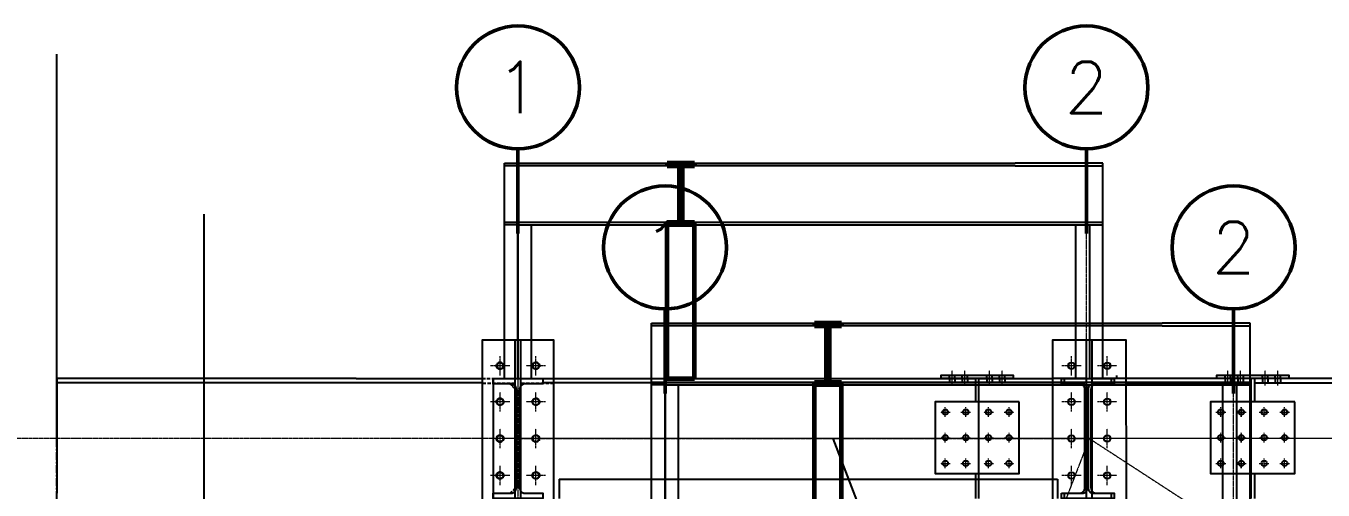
# Model space of a CAD drawing. Header units: millimetres. Extents: x 13669 to 217197, y -88248 to 24578.
# Drawn here: x 61914 to 66977, y -57207 to -55395 of the extents above; entities that cross this region are included whole.
import ezdxf
from ezdxf.enums import TextEntityAlignment as Align

# ---------------------------------------------------------------- set-up
doc = ezdxf.new("R2010")
doc.units = ezdxf.units.MM
for name, pattern in [('CENTER', [50.8, 31.75, -6.35, 6.35, -6.35]), ('CENTER2', [1.125, 0.75, -0.125, 0.125, -0.125]), ('DASHED', [19.05, 12.7, -6.35]), ('DASHED2', [0.375, 0.25, -0.125])]:
    doc.linetypes.add(name, pattern=pattern)
for name, color, linetype in [('CHAPA PISO', 3, 'Continuous'), ('Tx-DDIM', 1, 'Continuous'), ('Tx-EJES', 1, 'CENTER'), ('Tx_M_EQUIPOS', 4, 'Continuous'), ('Tx_M_EXISTENTES', 8, 'Continuous'), ('Tx_M_OCULTOS', 2, 'DASHED2'), ('Tx_M_OCULTOS FINO', 1, 'DASHED2'), ('Tx_OCULTOS', 2, 'DASHED'), ('Tx_TEXTOS 2.5', 3, 'Continuous')]:
    doc.layers.add(name, color=color, linetype=linetype)
for name, color, linetype, lineweight in [('ITEM', 1, 'Continuous', 50), ('TITULOS', 6, 'Continuous', 60), ('Tx_EJES', 1, 'CENTER2', 5), ('Tx_M_CONTORNO FINO', 1, 'Continuous', 5)]:
    doc.layers.add(name, color=color, linetype=linetype, lineweight=lineweight)
doc.styles.add('ROMANS', font='romans.shx', dxfattribs={"width": 0.9})
doc.styles.add('Tx_texto', font='romans.shx')

# ---------------------------------------------------------------- blocks, each defined once
blk = doc.blocks.new('*U8')
at = {"color": 0}
blk.add_line((0, 3), (0, 7.123), dxfattribs=at)
blk.add_circle((0, 0), 3, dxfattribs=at)
at = {"color": 3, "style": 'ROMANS'}
blk.add_attdef('Nº', text='', height=2.5, dxfattribs=at).set_placement((0, 0), align=Align.MIDDLE_CENTER)
blk = doc.blocks.new('A$Cb393e613')
blk.add_line((4410.8, 30617.7), (4410.8, 32117.7))
at = {"layer": 'CHAPA PISO'}
for p, q in [((6157.3, 31692.2), (8150.5, 31692.2)), ((6157.3, 31452.2), (6157.3, 31692.2)), ((8493.3, 31692.2), (8150.5, 31692.2)), ((8493.3, 31452.2), (8493.3, 31692.2)), ((8150.5, 31682.2), (6157.3, 31682.2)), ((8150.5, 31682.2), (8493.3, 31682.2)), ((6157.3, 31462.2), (8150.5, 31462.2)), ((6210, 31452.2), (6157.3, 31452.2)), ((6157.3, 30852.2), (6157.3, 31452.2)), ((6210, 30852.2), (6210, 31452.2)), ((6210, 31452.2), (8150.5, 31452.2)), ((6210.3, 31452.2), (6210.3, 30852.2)), ((6263.3, 30852.2), (6263.3, 31452.2)), ((6898.9, 31452.2), (6792.9, 31452.2)), ((8150.5, 31462.2), (8493.3, 31462.2)), ((8150.5, 31452.2), (8493.3, 31452.2)), ((8387.3, 30852.2), (8387.3, 31452.2)), ((8440.3, 31452.2), (8440.3, 30852.2)), ((8493.3, 30852.2), (8493.3, 31452.2))]:
    blk.add_line(p, q, dxfattribs=at)
at = {"layer": 'TITULOS'}
for p, q in [((6898.9, 31692.2), (6792.9, 31692.2)), ((6792.9, 31692.2), (6792.9, 31682.2)), ((6898.9, 31692.2), (6898.9, 31682.2)), ((6792.9, 31682.2), (6898.9, 31682.2)), ((6840.9, 31462.2), (6840.9, 31682.2)), ((6840.9, 31682.2), (6850.9, 31682.2)), ((6850.9, 31682.2), (6850.9, 31462.2)), ((6792.9, 31462.2), (6898.9, 31462.2)), ((6792.9, 31452.2), (6792.9, 31462.2)), ((6792.9, 30852.2), (6792.9, 31452.2)), ((6898.9, 31452.2), (6792.9, 31452.2)), ((6845.9, 31462.2), (6840.9, 31462.2)), ((6898.9, 31452.2), (6898.9, 31462.2)), ((6898.9, 30852.2), (6898.9, 31452.2))]:
    blk.add_line(p, q, dxfattribs=at)
at = {"layer": 'Tx-EJES'}
blk.add_line((4410.8, 16207.3), (4410.8, 32117.4), dxfattribs=at)
at = {"layer": 'Tx_EJES'}
blk.add_line((6210.3, 31513.5), (6210.3, 22237), dxfattribs=at)
at = {"layer": 'Tx_EJES', "extrusion": (6.12323e-17, 1, -1.83697e-16)}
blk.add_line((8429, 22161.6), (8429, 31418.5), dxfattribs=at)
at = {"layer": 'ITEM', "color": 1}
ref = blk.add_blockref('*U8', (6210.3, 31988.3), dxfattribs=dict(at, xscale=-80, yscale=80, zscale=80, rotation=180))
ref.add_attrib('Nº', '1', dxfattribs={"layer": '0', "color": 3, "height": 200, "style": 'ROMANS'}).set_placement((6210.3, 31988.3), align=Align.MIDDLE_CENTER)
ref = blk.add_blockref('*U8', (8429, 31988.3), dxfattribs=dict(at, xscale=-80, yscale=80, zscale=80, rotation=180))
ref.add_attrib('Nº', '2', dxfattribs={"layer": '0', "color": 3, "height": 200, "style": 'ROMANS'}).set_placement((8429, 31988.3), align=Align.MIDDLE_CENTER)
at = {"layer": 'Tx_TEXTOS 2.5', "style": 'Tx_texto', "width": 0.7}
for p in [(6234.9, 20825.2), (6375.1, 20825.2)]:
    blk.add_attdef('1:50', p, '', height=125, dxfattribs=at)
blk = doc.blocks.new('*U247')
at = {"color": 0}
blk.add_line((0, 3), (0, 7.123), dxfattribs=at)
blk.add_circle((0, 0), 3, dxfattribs=at)
at = {"color": 3, "style": 'ROMANS'}
blk.add_attdef('Nº', text='', height=2.5, dxfattribs=at).set_placement((0, 0), align=Align.MIDDLE_CENTER)
blk = doc.blocks.new('*U248')
at = {"color": 0}
blk.add_line((0, 3), (0, 7.123), dxfattribs=at)
blk.add_circle((0, 0), 3, dxfattribs=at)
at = {"color": 3, "style": 'ROMANS'}
blk.add_attdef('Nº', text='', height=2.5, dxfattribs=at).set_placement((0, 0), align=Align.MIDDLE_CENTER)

msp = doc.modelspace()

# ---------------------------------------------------------------- linework, layer by layer
at = {"layer": 'CHAPA PISO'}
for p, q in [((63781.4744281, -55930.8560054), (65774.5966871, -55930.8560054)), ((66117.4744279, -55930.8560054), (65774.5966871, -55930.8560054)), ((65774.5966871, -55940.8560054), (63781.4744281, -55940.8560054)), ((65774.5966871, -55940.8560054), (66117.4744279, -55940.8560054))]:
    msp.add_line(p, q, dxfattribs=at)
at = {"layer": 'TITULOS'}
for p, q in [((64523.0025061, -55930.8560054), (64417.0025061, -55930.8560054)), ((64417.0025061, -55930.8560054), (64417.0025061, -55940.8560054)), ((64523.0025061, -55930.8560054), (64523.0025061, -55940.8560054)), ((64417.0025061, -55940.8560054), (64523.0025061, -55940.8560054)), ((64465.0025061, -55940.8560054), (64475.0025061, -55940.8560054))]:
    msp.add_line(p, q, dxfattribs=at)

# ---------------------------------------------------------------- block references
msp.add_blockref('A$Cb393e613', (58198.3266401, -88247.7902922))

# ---------------------------------------------------------------- next in the draw order: linework, layer by layer
msp.add_line((62034.974428, -57005.3560054), (62034.974428, -55505.3560054))
at = {"layer": 'CHAPA PISO'}
for p, q in [((63781.4744281, -56170.8560054), (63781.4744281, -55930.8560054)), ((66117.4744279, -56170.8560054), (66117.4744279, -55930.8560054)), ((63781.4744281, -56160.8560054), (65774.5966871, -56160.8560054)), ((63834.1389849, -56170.8560054), (63781.4744281, -56170.8560054)), ((63781.4744281, -56770.8560055), (63781.4744281, -56170.8560054)), ((63834.1389849, -56770.8560054), (63834.1389849, -56170.8560054)), ((63834.1389849, -56170.8560054), (65774.5966871, -56170.8560054)), ((63834.4744281, -56170.8560054), (63834.4744281, -56770.8560055)), ((63887.4744281, -56770.8560055), (63887.4744281, -56170.8560054)), ((64523.0025061, -56170.8560054), (64417.0025061, -56170.8560054)), ((65774.5966871, -56160.8560054), (66117.4744279, -56160.8560054)), ((65774.5966871, -56170.8560054), (66117.4744279, -56170.8560054)), ((66011.4744279, -56770.8560055), (66011.4744279, -56170.8560054)), ((66064.4744279, -56170.8560054), (66064.4744279, -56770.8560055)), ((66117.4744279, -56770.8560055), (66117.4744279, -56170.8560054)), ((64470.0025061, -56770.8560056), (64417.0025061, -56770.8560056)), ((66170.4744279, -56758.8560055), (66170.4744279, -56770.8560056))]:
    msp.add_line(p, q, dxfattribs=at)
at = {"layer": 'TITULOS'}
for p, q in [((64465.0025061, -56160.8560054), (64465.0025061, -55940.8560054)), ((64475.0025061, -55940.8560054), (64475.0025061, -56160.8560054)), ((64417.0025061, -56160.8560054), (64523.0025061, -56160.8560054)), ((64417.0025061, -56170.8560054), (64417.0025061, -56160.8560054)), ((64417.0025061, -56770.8560056), (64417.0025061, -56170.8560054)), ((64523.0025061, -56170.8560054), (64417.0025061, -56170.8560054)), ((64470.0025061, -56160.8560054), (64465.0025061, -56160.8560054)), ((64523.0025061, -56170.8560054), (64523.0025061, -56160.8560054)), ((64523.0025061, -56770.8560056), (64523.0025061, -56170.8560054)), ((64417.0025061, -56770.8560056), (64523.0025061, -56770.8560056))]:
    msp.add_line(p, q, dxfattribs=at)
at = {"layer": 'Tx-DDIM'}
msp.add_line((66064.4744279, -59593.5360058), (65064.4744279, -57005.3560055), dxfattribs=at)
at = {"layer": 'Tx-EJES'}
msp.add_line((62034.974428, -71415.7573875), (62034.974428, -55505.6791276), dxfattribs=at)
at = {"layer": 'Tx_EJES'}
for p, q in [((63834.4744281, -56109.556508), (63834.4744281, -65386.1360055)), ((63764.4744281, -56758.8060056), (63764.4744281, -56683.4060056)), ((63904.4744281, -56758.8060056), (63904.4744281, -56683.4060056)), ((65994.4744279, -56758.8060056), (65994.4744279, -56683.4060056)), ((66134.4744279, -56758.8060056), (66134.4744279, -56683.4060056)), ((63802.1744281, -56721.1060056), (63726.7744281, -56721.1060056)), ((63942.1744281, -56721.1060056), (63866.7744281, -56721.1060056)), ((65529.0494279, -56796.731005), (65529.0494279, -56740.181005)), ((65579.0494279, -56796.731005), (65579.0494279, -56740.181005)), ((65674.2994279, -56796.731005), (65674.2994279, -56740.181005)), ((65724.2994279, -56796.731005), (65724.2994279, -56740.181005)), ((66032.1744279, -56721.1060056), (65956.7744279, -56721.1060056)), ((66172.1744279, -56721.1060056), (66096.7744279, -56721.1060056)), ((66604.9848712, -56796.731005), (66604.9848712, -56740.181005)), ((66654.9848712, -56796.731005), (66654.9848712, -56740.181005)), ((66750.2348712, -56796.731005), (66750.2348712, -56740.181005)), ((66800.2348712, -56796.731005), (66800.2348712, -56740.181005)), ((65529.0494279, -56798.3560054), (65529.0494279, -56760.6560054)), ((65579.0494279, -56798.3560047), (65579.0494279, -56760.6560047)), ((65674.2994279, -56798.3560054), (65674.2994279, -56760.6560054)), ((65724.2994279, -56798.3560053), (65724.2994279, -56760.6560053)), ((66605.0996623, -56798.3560053), (66605.0996623, -56760.6560053)), ((66654.8700799, -56798.3560051), (66654.8700799, -56760.6560051)), ((66750.1200798, -56798.3560051), (66750.1200798, -56760.6560051)), ((66800.1200798, -56798.356005), (66800.1200798, -56760.656005)), ((63764.4744281, -56899.4060056), (63764.4744281, -56824.0060056)), ((63904.4744281, -56899.4060056), (63904.4744281, -56824.0060056)), ((65994.4744279, -56899.4060056), (65994.4744279, -56824.0060056)), ((66134.4744279, -56899.4060056), (66134.4744279, -56824.0060056)), ((63802.1744281, -56861.7060056), (63726.7744281, -56861.7060056)), ((63942.1744281, -56861.7060056), (63866.7744281, -56861.7060056)), ((65502.2244307, -56921.206005), (65502.2244307, -56883.506005)), ((65502.2244307, -56921.2060056), (65502.2244307, -56883.5060056)), ((65582.2244307, -56921.206005), (65582.2244307, -56883.506005)), ((65582.2244307, -56921.2060056), (65582.2244307, -56883.5060056)), ((65671.1244307, -56921.206005), (65671.1244307, -56883.506005)), ((65671.1244307, -56921.2060056), (65671.1244307, -56883.5060056)), ((65751.1244307, -56921.206005), (65751.1244307, -56883.506005)), ((65751.1244307, -56921.2060056), (65751.1244307, -56883.5060056)), ((66032.1744279, -56861.7060056), (65956.7744279, -56861.7060056)), ((66172.1744279, -56861.7060056), (66096.7744279, -56861.7060056)), ((66577.4889846, -56921.2060056), (66577.4889846, -56883.5060056)), ((66577.8244279, -56921.206005), (66577.8244279, -56883.506005)), ((66657.4889846, -56921.2060056), (66657.4889846, -56883.5060056)), ((66657.8244279, -56921.206005), (66657.8244279, -56883.506005)), ((66746.7244278, -56921.2060053), (66746.7244278, -56883.5060053)), ((66746.7244279, -56921.206005), (66746.7244279, -56883.506005)), ((66826.7244278, -56921.2060053), (66826.7244278, -56883.5060053)), ((66826.7244279, -56921.206005), (66826.7244279, -56883.506005)), ((65483.3744307, -56902.356005), (65521.0744307, -56902.356005)), ((65483.3744307, -56902.3560056), (65521.0744307, -56902.3560056)), ((65563.3744307, -56902.356005), (65601.0744307, -56902.356005)), ((65563.3744307, -56902.3560056), (65601.0744307, -56902.3560056)), ((65652.2744307, -56902.356005), (65689.9744307, -56902.356005)), ((65652.2744307, -56902.3560056), (65689.9744307, -56902.3560056)), ((65732.2744307, -56902.356005), (65769.9744307, -56902.356005)), ((65732.2744307, -56902.3560056), (65769.9744307, -56902.3560056)), ((66558.6389846, -56902.3560056), (66596.3389846, -56902.3560056)), ((66558.9744279, -56902.356005), (66596.6744279, -56902.356005)), ((66638.6389846, -56902.3560056), (66676.3389846, -56902.3560056)), ((66638.9744279, -56902.356005), (66676.6744279, -56902.356005)), ((66727.8744278, -56902.3560053), (66765.5744278, -56902.3560053)), ((66727.8744279, -56902.356005), (66765.5744279, -56902.356005)), ((66807.8744278, -56902.3560053), (66845.5744278, -56902.3560053)), ((66807.8744279, -56902.356005), (66845.5744279, -56902.356005)), ((63764.4744281, -57043.3060056), (63764.4744281, -56967.9060056)), ((63904.4744281, -57043.3060056), (63904.4744281, -56967.9060056)), ((65483.3744307, -57002.356005), (65521.0744307, -57002.356005)), ((65483.3744307, -57002.3560056), (65521.0744307, -57002.3560056)), ((65502.2244307, -57021.206005), (65502.2244307, -56983.506005)), ((65502.2244307, -57021.2060056), (65502.2244307, -56983.5060056)), ((65563.3744307, -57002.356005), (65601.0744307, -57002.356005)), ((65563.3744307, -57002.3560056), (65601.0744307, -57002.3560056)), ((65582.2244307, -57021.206005), (65582.2244307, -56983.506005)), ((65582.2244307, -57021.2060056), (65582.2244307, -56983.5060056)), ((65652.2744307, -57002.356005), (65689.9744307, -57002.356005)), ((65652.2744307, -57002.3560056), (65689.9744307, -57002.3560056)), ((65671.1244307, -57021.206005), (65671.1244307, -56983.506005)), ((65671.1244307, -57021.2060056), (65671.1244307, -56983.5060056)), ((65732.2744307, -57002.356005), (65769.9744307, -57002.356005)), ((65732.2744307, -57002.3560056), (65769.9744307, -57002.3560056)), ((65751.1244307, -57021.206005), (65751.1244307, -56983.506005)), ((65751.1244307, -57021.2060056), (65751.1244307, -56983.5060056)), ((65994.4744279, -57043.3060056), (65994.4744279, -56967.9060056)), ((66134.4744279, -57043.3060056), (66134.4744279, -56967.9060056)), ((66558.6389846, -57002.3560056), (66596.3389846, -57002.3560056)), ((66558.9744279, -57002.356005), (66596.6744279, -57002.356005)), ((66577.4889846, -57021.2060056), (66577.4889846, -56983.5060056)), ((66577.8244279, -57021.206005), (66577.8244279, -56983.506005)), ((66638.6389846, -57002.3560056), (66676.3389846, -57002.3560056)), ((66638.9744279, -57002.356005), (66676.6744279, -57002.356005)), ((66657.4889846, -57021.2060056), (66657.4889846, -56983.5060056)), ((66657.8244279, -57021.206005), (66657.8244279, -56983.506005)), ((66727.8744278, -57002.3560053), (66765.5744278, -57002.3560053)), ((66727.8744279, -57002.356005), (66765.5744279, -57002.356005)), ((66746.7244278, -57021.2060053), (66746.7244278, -56983.5060053)), ((66746.7244279, -57021.206005), (66746.7244279, -56983.506005)), ((66807.8744278, -57002.3560053), (66845.5744278, -57002.3560053)), ((66807.8744279, -57002.356005), (66845.5744279, -57002.356005)), ((66826.7244278, -57021.2060053), (66826.7244278, -56983.5060053)), ((66826.7244279, -57021.206005), (66826.7244279, -56983.506005)), ((68684.4744281, -57005.3560054), (57624.1389852, -57005.3560054)), ((63802.1744281, -57005.6060056), (63726.7744281, -57005.6060056)), ((74894.809871, -57005.3560055), (63834.4744281, -57005.3560055)), ((63834.4744281, -57005.3560055), (66053.1744279, -57005.3560055)), ((63942.1744281, -57005.6060056), (63866.7744281, -57005.6060056)), ((66064.4744279, -57005.3560055), (65564.4744279, -58299.4460056)), ((66032.1744279, -57005.6060056), (65956.7744279, -57005.6060056)), ((66064.4744279, -57005.3560055), (70044.8098709, -59593.5360058)), ((66172.1744279, -57005.6060056), (66096.7744279, -57005.6060056)), ((65483.3744307, -57102.356005), (65521.0744307, -57102.356005)), ((65483.3744307, -57102.3560056), (65521.0744307, -57102.3560056)), ((65502.2244307, -57121.206005), (65502.2244307, -57083.506005)), ((65502.2244307, -57121.2060056), (65502.2244307, -57083.5060056)), ((65563.3744307, -57102.356005), (65601.0744307, -57102.356005)), ((65563.3744307, -57102.3560056), (65601.0744307, -57102.3560056)), ((65582.2244307, -57121.206005), (65582.2244307, -57083.506005)), ((65582.2244307, -57121.2060056), (65582.2244307, -57083.5060056)), ((65652.2744307, -57102.356005), (65689.9744307, -57102.356005)), ((65652.2744307, -57102.3560056), (65689.9744307, -57102.3560056)), ((65671.1244307, -57121.206005), (65671.1244307, -57083.506005)), ((65671.1244307, -57121.2060056), (65671.1244307, -57083.5060056)), ((65732.2744307, -57102.356005), (65769.9744307, -57102.356005)), ((65732.2744307, -57102.3560056), (65769.9744307, -57102.3560056)), ((65751.1244307, -57121.206005), (65751.1244307, -57083.506005)), ((65751.1244307, -57121.2060056), (65751.1244307, -57083.5060056)), ((66558.6389846, -57102.3560056), (66596.3389846, -57102.3560056)), ((66558.9744279, -57102.356005), (66596.6744279, -57102.356005)), ((66577.4889846, -57121.2060056), (66577.4889846, -57083.5060056)), ((66577.8244279, -57121.206005), (66577.8244279, -57083.506005)), ((66638.6389846, -57102.3560056), (66676.3389846, -57102.3560056)), ((66638.9744279, -57102.356005), (66676.6744279, -57102.356005)), ((66657.4889846, -57121.2060056), (66657.4889846, -57083.5060056)), ((66657.8244279, -57121.206005), (66657.8244279, -57083.506005)), ((66727.8744278, -57102.3560053), (66765.5744278, -57102.3560053)), ((66727.8744279, -57102.356005), (66765.5744279, -57102.356005)), ((66746.7244278, -57121.2060053), (66746.7244278, -57083.5060053)), ((66746.7244279, -57121.206005), (66746.7244279, -57083.506005)), ((66807.8744278, -57102.3560053), (66845.5744278, -57102.3560053)), ((66807.8744279, -57102.356005), (66845.5744279, -57102.356005)), ((66826.7244278, -57121.2060053), (66826.7244278, -57083.5060053)), ((66826.7244279, -57121.206005), (66826.7244279, -57083.506005)), ((63802.1744281, -57149.5060056), (63726.7744281, -57149.5060056)), ((63764.4744281, -57187.2060056), (63764.4744281, -57111.8060056)), ((63942.1744281, -57149.5060056), (63866.7744281, -57149.5060056)), ((63904.4744281, -57187.2060056), (63904.4744281, -57111.8060056)), ((66032.1744279, -57149.5060056), (65956.7744279, -57149.5060056)), ((65994.4744279, -57187.2060056), (65994.4744279, -57111.8060056)), ((66172.1744279, -57149.5060056), (66096.7744279, -57149.5060056)), ((66134.4744279, -57187.2060056), (66134.4744279, -57111.8060056))]:
    msp.add_line(p, q, dxfattribs=at)
at = {"layer": 'Tx_EJES', "extrusion": (6.12323e-17, 1, -1.83697e-16)}
msp.add_line((66053.1744279, -65461.5360055), (66053.1744279, -56204.5761742), dxfattribs=at)
at = {"layer": 'Tx_M_CONTORNO FINO'}
for centre in [(65994.4744279, -56721.1060056), (66134.4744279, -56721.1060056), (65994.4744279, -56861.7060056), (66134.4744279, -56861.7060056), (65994.4744279, -57005.6060056), (66134.4744279, -57005.6060056), (65994.4744279, -57149.5060056), (66134.4744279, -57149.5060056)]:
    msp.add_circle(centre, 14, dxfattribs=at)
at = {"layer": 'Tx_M_EQUIPOS'}
for p, q in [((63203.1744281, -56770.8560056), (62034.974428, -56770.8560056)), ((62034.974428, -56770.8560056), (62034.974428, -57219.2560054)), ((63203.1744281, -56788.1560056), (62034.974428, -56788.1560056)), ((63203.1744281, -56770.8560056), (63690.9744281, -56770.8560056)), ((63690.9744281, -56788.1560056), (63203.1744281, -56788.1560056)), ((63737.4744281, -56770.8560055), (63737.4744281, -57239.8560055)), ((63803.4744281, -56791.4560055, -248.168496), (63737.7744281, -56791.4560055, -248.168496)), ((63931.4744281, -56770.8560056), (65620.1744278, -56770.8560056)), ((65619.7744279, -56788.1560056), (63931.4744281, -56788.1560056)), ((65620.1744278, -56770.8560056), (65620.1744278, -56862.3560056)), ((65633.1744279, -56862.3560056), (65633.1744279, -56770.8560056)), ((65633.1744279, -56770.8560056), (65920.9744279, -56770.8560056)), ((65920.9744279, -56788.1560056), (65633.1744279, -56788.1560056)), ((66695.7744278, -56770.8560056), (66207.9744279, -56770.8560056)), ((66207.9744279, -56788.1560056), (66695.7744278, -56788.1560056)), ((66695.7744278, -57142.3560056), (66695.7744278, -56770.8560056)), ((69400.509871, -56770.8560053), (66709.109871, -56770.8560053)), ((66709.109871, -56770.8560053), (66709.109871, -56862.3560053)), ((66709.5098709, -56788.1560053), (69400.509871, -56788.1560053)), ((63828.4744281, -57194.2560055, -248.168496), (63828.4744281, -56816.4560055, -248.168496)), ((65633.1744279, -57239.8560047), (65633.1744279, -56862.3560056)), ((65620.1744278, -57142.3560056), (65620.1744278, -57239.8560047)), ((66695.7744278, -57239.8560055), (66695.7744278, -57142.3560056)), ((66709.109871, -57142.3560053), (66709.109871, -57239.8560055)), ((63995.7823862, -57163.8560055), (65940.5128167, -57163.8560055)), ((63995.7823862, -57163.8560055), (63995.7823862, -57239.8560055)), ((65940.5128167, -57163.8560055), (65940.5128167, -57239.8560055))]:
    msp.add_line(p, q, dxfattribs=at)
msp.add_lwpolyline([(63974.4744281, -65386.1360055), (63974.4744281, -57287.5641806), (63974.4744281, -56620.8560056), (63694.4744281, -56620.8560056), (63694.4744281, -57271.6641806), (63694.4744281, -65386.1360055)], dxfattribs=at)
for points in [[(66209.3098708, -65386.1360055), (66209.3098708, -57287.5641806), (66207.9744279, -56620.8560056), (65920.9744279, -56620.8560056), (65920.3098708, -57271.6641806), (65920.3098708, -65386.1360055)], [(65766.6744279, -56770.856005), (65486.6744279, -56770.856005), (65486.6744279, -56758.156005), (65766.6744279, -56758.156005)], [(66842.6098712, -56770.856005), (66562.6098712, -56770.856005), (66562.6098711, -56758.156005), (66842.6098711, -56758.156005)], [(65791.1244307, -56862.356005), (65462.2244307, -56862.356005), (65462.2244307, -57142.356005), (65791.1244307, -57142.356005)], [(66866.7244279, -56862.356005), (66537.8244279, -56862.356005), (66537.8244279, -57142.356005), (66866.7244279, -57142.356005)]]:
    msp.add_lwpolyline(points, close=True, dxfattribs=at)
for points in [[(63737.4744281, -57219.2560055), (63805.9744281, -57219.2560055, 0.4142135624), (63828.1744281, -57197.0560055), (63828.1744281, -56813.6560055, 0.4142135624), (63805.9744281, -56791.4560055), (63737.4744281, -56791.4560055), (63737.4744281, -56770.8560055), (63931.4744281, -56770.8560055), (63931.4744281, -56791.4560055), (63862.9744281, -56791.4560055, 0.4142135624), (63840.7744281, -56813.6560055), (63840.7744281, -57197.0560055, 0.4142135624), (63862.9744281, -57219.2560055), (63931.4744281, -57219.2560055), (63931.4744281, -57239.8560055), (63737.4744281, -57239.8560055)], [(65956.1744279, -57219.2560055), (66024.6744279, -57219.2560055, 0.4142135624), (66046.8744279, -57197.0560055), (66046.8744279, -56813.6560055, 0.4142135624), (66024.6744279, -56791.4560055), (65956.1744279, -56791.4560055), (65956.1744279, -56770.8560055), (66150.1744279, -56770.8560055), (66150.1744279, -56791.4560055), (66081.6744279, -56791.4560055, 0.4142135624), (66059.4744279, -56813.6560055), (66059.4744279, -57197.0560055, 0.4142135624), (66081.6744279, -57219.2560055), (66150.1744279, -57219.2560055), (66150.1744279, -57239.8560055), (65956.1744279, -57239.8560055)], [(65967.4744279, -57219.2560055), (66035.9744279, -57219.2560055, 0.4142135624), (66058.1744279, -57197.0560055), (66058.1744279, -56813.6560055, 0.4142135624), (66035.9744279, -56791.4560055), (65967.4744279, -56791.4560055), (65967.4744279, -56770.8560055), (66161.4744279, -56770.8560055), (66161.4744279, -56791.4560055), (66092.9744279, -56791.4560055, 0.4142135624), (66070.7744279, -56813.6560055), (66070.7744279, -57197.0560055, 0.4142135624), (66092.9744279, -57219.2560055), (66161.4744279, -57219.2560055), (66161.4744279, -57239.8560055), (65967.4744279, -57239.8560055)]]:
    msp.add_lwpolyline(points, format="xyb", close=True, dxfattribs=at)
for centre in [(65502.2244307, -56902.356005), (65502.2244307, -56902.3560056), (65582.2244307, -56902.356005), (65582.2244307, -56902.3560056), (65671.1244307, -56902.356005), (65671.1244307, -56902.3560056), (65751.1244307, -56902.356005), (65751.1244307, -56902.3560056), (66577.4889846, -56902.3560056), (66577.8244279, -56902.356005), (66657.4889846, -56902.3560056), (66657.8244279, -56902.356005), (66746.7244278, -56902.3560053), (66746.7244279, -56902.356005), (66826.7244278, -56902.3560053), (66826.7244279, -56902.356005), (65502.2244307, -57002.356005), (65502.2244307, -57002.3560056), (65582.2244307, -57002.356005), (65582.2244307, -57002.3560056), (65671.1244307, -57002.356005), (65671.1244307, -57002.3560056), (65751.1244307, -57002.356005), (65751.1244307, -57002.3560056), (66577.4889846, -57002.3560056), (66577.8244279, -57002.356005), (66657.4889846, -57002.3560056), (66657.8244279, -57002.356005), (66746.7244278, -57002.3560053), (66746.7244279, -57002.356005), (66826.7244278, -57002.3560053), (66826.7244279, -57002.356005), (65502.2244307, -57102.356005), (65502.2244307, -57102.3560056), (65582.2244307, -57102.356005), (65582.2244307, -57102.3560056), (65671.1244307, -57102.356005), (65671.1244307, -57102.3560056), (65751.1244307, -57102.356005), (65751.1244307, -57102.3560056), (66577.4889846, -57102.3560056), (66577.8244279, -57102.356005), (66657.4889846, -57102.3560056), (66657.8244279, -57102.356005), (66746.7244278, -57102.3560053), (66746.7244279, -57102.356005), (66826.7244278, -57102.3560053), (66826.7244279, -57102.356005)]:
    msp.add_circle(centre, 10.5, dxfattribs=at)
at = {"layer": 'Tx_M_EXISTENTES'}
for centre in [(63764.4744281, -56721.1060056), (63904.4744281, -56721.1060056), (65994.4744279, -56721.1060056), (66134.4744279, -56721.1060056), (63764.4744281, -56861.7060056), (63904.4744281, -56861.7060056), (65994.4744279, -56861.7060056), (66134.4744279, -56861.7060056), (63764.4744281, -57005.6060056), (63904.4744281, -57005.6060056), (65994.4744279, -57005.6060056), (66134.4744279, -57005.6060056), (63764.4744281, -57149.5060056), (63904.4744281, -57149.5060056), (65994.4744279, -57149.5060056), (66134.4744279, -57149.5060056)]:
    msp.add_circle(centre, 12.7, dxfattribs=at)
at = {"layer": 'Tx_M_OCULTOS', "extrusion": (6.12323e-17, 1, -1.83697e-16)}
for p, q in [((63823.1744281, -65386.1360055), (63823.1744281, -56620.8560056)), ((63845.7744281, -65386.1360055), (63845.7744281, -56620.8560056)), ((66053.1744279, -65386.1360055), (66053.1744279, -56620.8560056)), ((66075.7744279, -65386.1360055), (66075.7744279, -56620.8560056))]:
    msp.add_line(p, q, dxfattribs=at)
at = {"layer": 'Tx_M_OCULTOS'}
for p, q in [((63803.4744281, -56791.4560055, -248.168496), (63737.7744281, -56791.4560055, -248.168496)), ((63828.4744281, -56816.4560055, -248.168496), (63803.4744281, -56791.4560055, -248.168496)), ((65518.5494279, -56770.856005), (65518.5494279, -56758.156005)), ((65518.6642191, -56770.8560056), (65518.6642191, -56788.1560056)), ((65539.4346367, -56770.8560056), (65539.4346367, -56788.1560056)), ((65539.5494279, -56770.856005), (65539.5494279, -56758.156005)), ((65568.5494279, -56770.856005), (65568.5494279, -56758.156005)), ((65568.6642191, -56770.856005), (65568.6642191, -56788.156005)), ((65589.4346367, -56770.856005), (65589.4346367, -56788.156005)), ((65589.5494279, -56770.856005), (65589.5494279, -56758.156005)), ((65663.7994279, -56770.856005), (65663.7994279, -56758.156005)), ((65663.9142191, -56770.8560055), (65663.9142191, -56788.1560055)), ((65684.6846367, -56770.8560055), (65684.6846367, -56788.1560055)), ((65684.7994279, -56770.856005), (65684.7994279, -56758.156005)), ((65713.7994279, -56770.856005), (65713.7994279, -56758.156005)), ((65713.9142191, -56770.8560055), (65713.9142191, -56788.1560055)), ((65734.6846367, -56770.8560055), (65734.6846367, -56788.1560055)), ((65734.7994279, -56770.856005), (65734.7994279, -56758.156005)), ((66053.1744279, -56770.8560056), (65920.9744279, -56770.8560056)), ((66053.1744279, -56788.1560056), (65920.9744279, -56788.1560056)), ((66207.9744279, -56770.8560056), (66075.7744279, -56770.8560056)), ((66207.9744279, -56788.1560056), (66075.7744279, -56788.1560056)), ((66594.4848711, -56770.856005), (66594.4848711, -56758.156005)), ((66594.7144535, -56770.8560056), (66594.7144535, -56788.1560056)), ((66615.4848711, -56770.856005), (66615.4848711, -56758.156005)), ((66615.4848711, -56770.8560056), (66615.4848711, -56788.1560056)), ((66644.4848711, -56770.856005), (66644.4848711, -56758.156005)), ((66644.4848711, -56770.8560056), (66644.4848711, -56788.1560056)), ((66665.2552887, -56770.8560056), (66665.2552887, -56788.1560056)), ((66665.4848711, -56770.856005), (66665.4848711, -56758.156005)), ((66739.734871, -56770.8560052), (66739.734871, -56788.1560052)), ((66739.7348712, -56770.856005), (66739.7348712, -56758.156005)), ((66760.5052886, -56770.8560052), (66760.5052886, -56788.1560052)), ((66760.7348712, -56770.856005), (66760.7348712, -56758.156005)), ((66789.734871, -56770.8560052), (66789.734871, -56788.1560052)), ((66789.7348712, -56770.856005), (66789.7348712, -56758.156005)), ((66810.5052886, -56770.8560052), (66810.5052886, -56788.1560052)), ((66810.7348712, -56770.856005), (66810.7348712, -56758.156005)), ((63828.4744281, -57194.2560055, -248.168496), (63828.4744281, -56816.4560055, -248.168496)), ((63803.4744281, -57219.2560055, -248.168496), (63828.4744281, -57194.2560055, -248.168496))]:
    msp.add_line(p, q, dxfattribs=at)
msp.add_lwpolyline([(63737.4744281, -57219.2560055), (63805.9744281, -57219.2560055, 0.4142135624), (63828.1744281, -57197.0560055), (63828.1744281, -56813.6560055, 0.4142135624), (63805.9744281, -56791.4560055), (63737.4744281, -56791.4560055), (63737.4744281, -56770.8560055), (63931.4744281, -56770.8560055), (63931.4744281, -56791.4560055), (63862.9744281, -56791.4560055, 0.4142135624), (63840.7744281, -56813.6560055), (63840.7744281, -57197.0560055, 0.4142135624), (63862.9744281, -57219.2560055), (63931.4744281, -57219.2560055), (63931.4744281, -57239.8560055), (63737.4744281, -57239.8560055)], format="xyb", close=True, dxfattribs=at)
at = {"layer": 'Tx_M_OCULTOS FINO'}
for centre in [(63764.4744281, -56721.1060056), (63904.4744281, -56721.1060056), (63764.4744281, -56861.7060056), (63904.4744281, -56861.7060056), (63764.4744281, -57005.6060056), (63904.4744281, -57005.6060056), (63764.4744281, -57149.5060056), (63904.4744281, -57149.5060056)]:
    msp.add_circle(centre, 14, dxfattribs=at)
at = {"layer": 'Tx_OCULTOS'}
for p, q in [((63694.4744281, -56770.8560056), (63823.1744281, -56770.8560056)), ((63823.1744281, -56789.9560056), (63694.4744281, -56789.9560056)), ((63845.7744281, -56770.8560056), (63974.4744281, -56770.8560056)), ((63974.4744281, -56789.9560056), (63845.7744281, -56789.9560056))]:
    msp.add_line(p, q, dxfattribs=at)

# ---------------------------------------------------------------- next in the draw order: block references
at = {"layer": 'ITEM', "color": 1}
ref = msp.add_blockref('*U247', (63834.4744283, -55634.7683846), dxfattribs=dict(at, xscale=-80, yscale=80, zscale=80, rotation=180))
ref.add_attrib('Nº', '1', dxfattribs={"layer": '0', "color": 3, "height": 200, "style": 'ROMANS'}).set_placement((63834.4744283, -55634.7683846), align=Align.MIDDLE_CENTER)
ref = msp.add_blockref('*U248', (66053.1744279, -55634.7683846), dxfattribs=dict(at, xscale=-80, yscale=80, zscale=80, rotation=180))
ref.add_attrib('Nº', '2', dxfattribs={"layer": '0', "color": 3, "height": 200, "style": 'ROMANS'}).set_placement((66053.1744279, -55634.7683846), align=Align.MIDDLE_CENTER)

doc.saveas('drawing.dxf')
